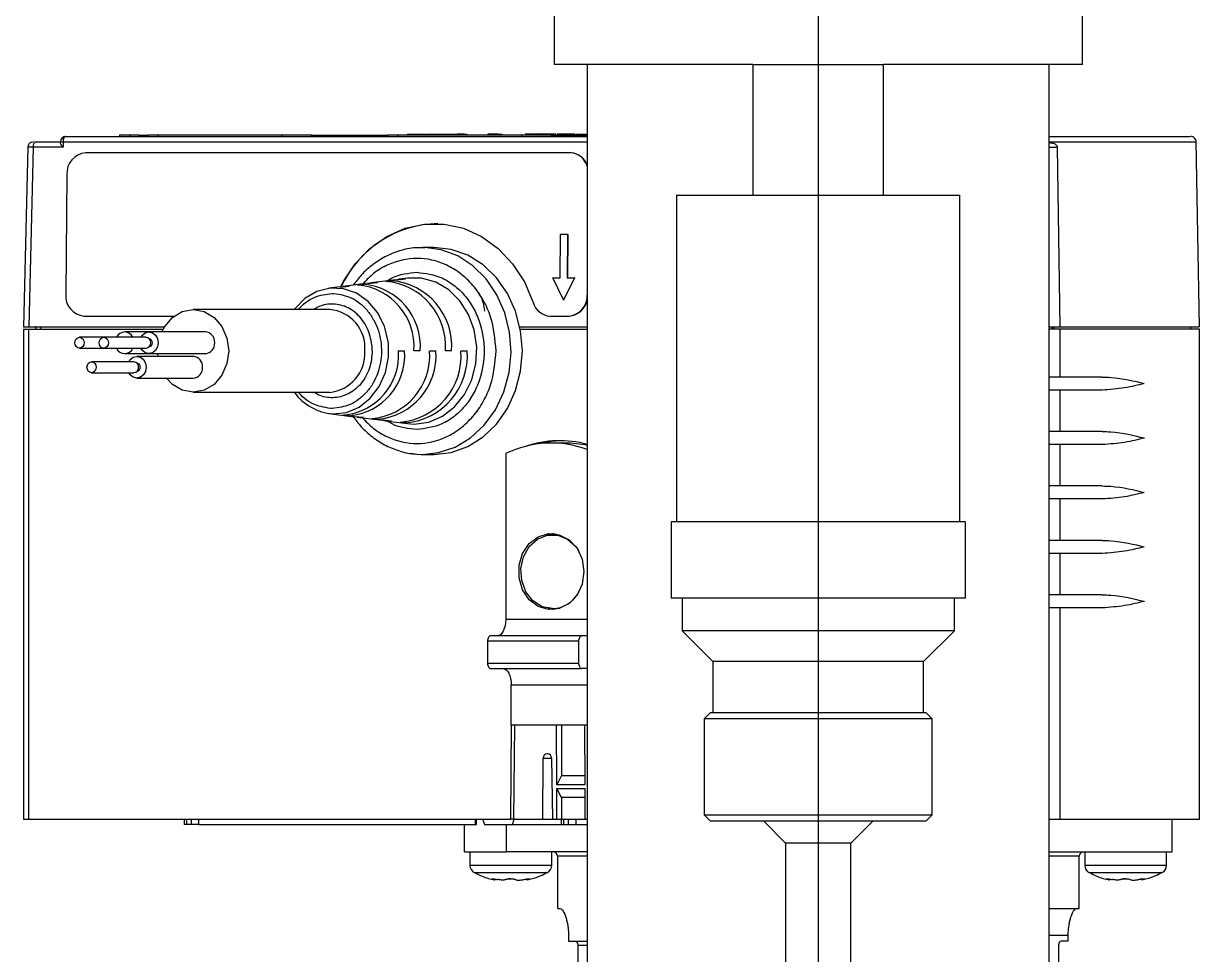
# Model space of a CAD drawing. Header units: millimetres. Extents: x 12318 to 17800, y 6541 to 10165.
# Drawn here: x 13897.79 to 13905.59, y 7317.76 to 7323.94 of the extents above; entities that cross this region are included whole.
import ezdxf

# ---------------------------------------------------------------- set-up
doc = ezdxf.new("R2010")
doc.units = ezdxf.units.MM
doc.layers.add('Equipment', color=123, linetype='Continuous')
doc.layers.add('GCW', color=214, linetype='Continuous')

# ---------------------------------------------------------------- blocks, each defined once
blk = doc.blocks.new('A$Cbe2ee938')
at = {"layer": 'Equipment'}
for p, q in [((6849.75, 721.2), (6849.75, 715.7)), ((6898.25, 715.7), (6898.25, 721.2)), ((6868, 715.7), (6849.75, 715.7)), ((6852.8, 715.7), (6852.8, 606.7)), ((6868, 715.7), (6868, 703.7)), ((6868, 715.7), (6880, 715.7)), ((6880, 703.7), (6880, 715.7)), ((6898.25, 715.7), (6880, 715.7)), ((6895.2, 606.7), (6895.2, 715.7)), ((6836.29, 709.31), (6836.29, 709.2)), ((6836.3, 709.2), (6836.3, 709.3)), ((6836.59, 709.3), (6836.59, 709.2)), ((6837.17, 709.3), (6837.17, 709.2)), ((6837.72, 709.3), (6837.72, 709.2)), ((6837.94, 709.2), (6837.94, 709.31)), ((6838.05, 709.3), (6838.05, 709.2)), ((6838.05, 709.3), (6838.07, 709.3)), ((6838.07, 709.2), (6838.07, 709.3)), ((6838.07, 709.3), (6838.11, 709.3)), ((6838.11, 709.3), (6838.11, 709.2)), ((6838.17, 709.3), (6838.17, 709.2)), ((6838.25, 709.31), (6838.25, 709.3)), ((6838.71, 709.31), (6838.71, 709.2)), ((6838.72, 709.2), (6838.72, 709.3)), ((6838.91, 709.3), (6838.91, 709.2)), ((6838.94, 709.3), (6838.96, 709.3)), ((6839.12, 709.3), (6839.12, 709.31)), ((6839.24, 709.3), (6839.24, 709.2)), ((6839.5, 709.3), (6839.5, 709.2)), ((6839.58, 709.2), (6839.58, 709.31)), ((6839.62, 709.3), (6839.8, 709.3)), ((6839.8, 709.3), (6839.8, 709.2)), ((6839.8, 709.3), (6840.87, 709.3)), ((6841.51, 709.3), (6840.87, 709.3)), ((6840.87, 709.2), (6840.87, 709.3)), ((6841.51, 709.2), (6841.51, 709.3)), ((6841.51, 709.3), (6841.73, 709.3)), ((6841.73, 709.3), (6841.73, 709.2)), ((6843.67, 709.3), (6843.67, 709.2)), ((6844.62, 709.3), (6843.67, 709.3)), ((6844.62, 709.2), (6844.62, 709.3)), ((6844.62, 709.3), (6844.95, 709.3)), ((6844.95, 709.3), (6844.95, 709.2)), ((6847.08, 709.3), (6847.08, 709.2)), ((6847.49, 709.3), (6847.08, 709.3)), ((6847.49, 709.2), (6847.49, 709.3)), ((6847.49, 709.3), (6847.54, 709.3)), ((6847.54, 709.3), (6847.54, 709.2)), ((6847.62, 709.3), (6847.62, 709.2)), ((6847.74, 709.3), (6847.74, 709.2)), ((6848.22, 709.3), (6848.22, 709.2)), ((6848.63, 709.31), (6848.63, 709.2)), ((6848.63, 709.3), (6848.63, 709.2)), ((6848.92, 709.3), (6848.92, 709.2)), ((6849.5, 709.3), (6849.5, 709.2)), ((6850.01, 709.31), (6850.01, 709.2)), ((6850.02, 709.3), (6850.02, 709.2)), ((6850.31, 709.3), (6850.31, 709.2)), ((6850.89, 709.3), (6850.89, 709.2)), ((6851.44, 709.3), (6851.44, 709.2)), ((6851.66, 709.2), (6851.66, 709.31)), ((6851.77, 709.3), (6851.77, 709.2)), ((6851.77, 709.3), (6851.79, 709.3)), ((6851.79, 709.2), (6851.79, 709.3)), ((6851.79, 709.3), (6851.83, 709.3)), ((6851.83, 709.3), (6851.83, 709.2)), ((6851.88, 709.3), (6851.88, 709.2)), ((6851.97, 709.31), (6851.97, 709.3)), ((6852.43, 709.31), (6852.43, 709.2)), ((6852.43, 709.2), (6852.43, 709.3)), ((6852.63, 709.3), (6852.63, 709.2)), ((6852.66, 709.3), (6852.68, 709.3)), ((6801.76, 708.57), (6801.94, 708.6)), ((6801.95, 708.6), (6801.94, 708.6)), ((6802.18, 708.6), (6804.5, 708.6)), ((6804.68, 708.71), (6804.67, 708.61)), ((6804.67, 708.61), (6804.67, 708.11)), ((6804.67, 708.61), (6852.8, 708.61)), ((6804.69, 708.8), (6804.68, 708.71)), ((6804.72, 708.88), (6804.69, 708.8)), ((6804.75, 708.96), (6804.72, 708.88)), ((6804.79, 709.02), (6804.75, 708.96)), ((6804.83, 709.06), (6804.79, 709.02)), ((6804.88, 709.09), (6804.83, 709.06)), ((6804.93, 709.1), (6804.88, 709.09)), ((6804.93, 709.1), (6852.8, 709.1)), ((6809.84, 709.2), (6809.84, 709.1)), ((6810.8, 709.2), (6809.84, 709.2)), ((6810.8, 709.2), (6810.8, 709.1)), ((6811.66, 709.2), (6810.8, 709.2)), ((6811.66, 709.1), (6811.66, 709.2)), ((6811.66, 709.2), (6812.44, 709.2)), ((6812.44, 709.2), (6812.44, 709.1)), ((6813.4, 709.2), (6812.44, 709.2)), ((6813.4, 709.2), (6813.4, 709.1)), ((6824.73, 709.2), (6813.4, 709.2)), ((6824.73, 709.2), (6824.73, 709.1)), ((6827.48, 709.2), (6824.73, 709.2)), ((6827.48, 709.1), (6827.48, 709.2)), ((6827.48, 709.2), (6828.36, 709.2)), ((6828.36, 709.1), (6828.36, 709.2)), ((6828.36, 709.2), (6834.46, 709.2)), ((6834.46, 709.2), (6834.46, 709.1)), ((6835.42, 709.2), (6834.46, 709.2)), ((6835.42, 709.2), (6835.42, 709.1)), ((6846.75, 709.2), (6835.42, 709.2)), ((6846.75, 709.2), (6846.75, 709.1)), ((6849.5, 709.2), (6846.75, 709.2)), ((6849.5, 709.1), (6849.5, 709.2)), ((6849.5, 709.2), (6849.6, 709.2)), ((6849.6, 709.1), (6849.6, 709.2)), ((6849.6, 709.2), (6852.76, 709.2)), ((6909, 691.6), (6908.7, 708.62)), ((6801.44, 708.13), (6801.04, 691.57)), ((6801.92, 708.11), (6801.52, 691.6)), ((6804.67, 708.11), (6801.92, 708.11)), ((6851.21, 707.6), (6806.75, 707.6)), ((6851.31, 707.6), (6851.26, 707.6)), ((6895.2, 708.11), (6895.95, 708.11)), ((6895.95, 708.11), (6896.17, 691.6)), ((6805.02, 705.6), (6804.92, 694.6)), ((6861, 703.7), (6861, 673.7)), ((6861, 703.7), (6887, 703.7)), ((6887, 673.7), (6887, 703.7)), ((6834.39, 699.91), (6836.08, 700.67)), ((6836.08, 700.67), (6837.85, 701.05)), ((6837.85, 701.05), (6839.65, 701.05)), ((6839.65, 701.05), (6841.42, 700.67)), ((6841.42, 700.67), (6843.09, 699.91)), ((6832.85, 698.81), (6834.39, 699.91)), ((6843.09, 699.91), (6844.61, 698.81)), ((6850.3, 696.1), (6850.34, 700.1)), ((6850.98, 700.1), (6850.34, 700.1)), ((6850.98, 700.1), (6850.95, 696.1)), ((6850.98, 700.1), (6851.03, 700.1)), ((6851, 696.1), (6851.03, 700.1)), ((6831.5, 697.41), (6832.85, 698.81)), ((6838.72, 698.9), (6837.68, 698.9)), ((6837.8, 698.9), (6837.68, 698.9)), ((6837.87, 698.9), (6837.8, 698.9)), ((6839.39, 698.69), (6837.87, 698.9)), ((6840.3, 698.72), (6838.72, 698.9)), ((6840.9, 698.12), (6839.39, 698.69)), ((6841.83, 698.18), (6840.3, 698.72)), ((6844.61, 698.81), (6845.94, 697.41)), ((6842.3, 697.22), (6840.9, 698.12)), ((6843.23, 697.3), (6841.83, 698.18)), ((6830.39, 695.74), (6831.5, 697.41)), ((6843.51, 696.01), (6842.3, 697.22)), ((6844.46, 696.12), (6843.23, 697.3)), ((6845.94, 697.41), (6847.02, 695.74)), ((6830.42, 695.28), (6829.87, 695.25)), ((6830.12, 695.27), (6830.94, 695.35)), ((6830.15, 695.27), (6830.39, 695.74)), ((6832.43, 695.58), (6830.38, 695.31)), ((6830.94, 695.35), (6830.42, 695.28)), ((6831.72, 695.45), (6832.24, 695.52)), ((6832.24, 695.52), (6832.24, 695.42)), ((6833.01, 695.62), (6832.43, 695.58)), ((6832.68, 695.6), (6833.53, 695.68)), ((6834.99, 695.91), (6832.94, 695.65)), ((6833.53, 695.68), (6833.01, 695.62)), ((6834.31, 695.78), (6834.83, 695.85)), ((6834.83, 695.85), (6834.83, 695.75)), ((6835.61, 695.95), (6834.99, 695.91)), ((6835.25, 695.94), (6836.12, 696.02)), ((6836.29, 696.08), (6835.5, 695.98)), ((6835.61, 695.95), (6836.12, 696.02)), ((6837.59, 696.07), (6836.29, 696.08)), ((6838.88, 695.71), (6837.59, 696.07)), ((6840.08, 695.01), (6838.88, 695.71)), ((6844.5, 694.56), (6843.51, 696.01)), ((6845.47, 694.68), (6844.46, 696.12)), ((6847.02, 695.74), (6847.82, 693.86)), ((6850.61, 694.1), (6849.64, 696.1)), ((6849.64, 696.1), (6850.3, 696.1)), ((6851.61, 696.1), (6850.61, 694.1)), ((6850.66, 694.1), (6851.66, 696.1)), ((6850.95, 696.1), (6851.61, 696.1)), ((6851.61, 696.1), (6851.66, 696.1)), ((6826.86, 694.2), (6825.93, 693.24)), ((6827.97, 694.85), (6826.86, 694.2)), ((6829.18, 695.16), (6827.97, 694.85)), ((6829.87, 695.25), (6829.08, 695.15)), ((6830.42, 695.11), (6829.18, 695.16)), ((6829.38, 694.68), (6829.54, 694.68)), ((6831.61, 694.7), (6830.42, 695.11)), ((6832.67, 693.95), (6831.61, 694.7)), ((6841.1, 694.01), (6840.08, 695.01)), ((6845.23, 692.9), (6844.5, 694.56)), ((6846.22, 693.04), (6845.47, 694.68)), ((6815.62, 693.01), (6816.63, 693.2)), ((6829.12, 693.2), (6816.63, 693.2)), ((6816.63, 693.2), (6817.63, 693.01)), ((6825.93, 693.24), (6825.9, 693.2)), ((6833.54, 692.92), (6832.67, 693.95)), ((6841.89, 692.76), (6841.1, 694.01)), ((6850.61, 694.1), (6850.66, 694.1)), ((6806.56, 692.6), (6806.61, 692.6)), ((6806.61, 692.6), (6814.88, 692.6)), ((6806.61, 692.6), (6806.66, 692.6)), ((6806.61, 692.6), (6806.66, 692.6)), ((6806.66, 692.6), (6814.87, 692.6)), ((6814, 691.63), (6814.72, 692.47)), ((6814.72, 692.47), (6815.62, 693.01)), ((6817.63, 693.01), (6818.54, 692.47)), ((6818.54, 692.47), (6819.25, 691.63)), ((6834.17, 691.67), (6833.54, 692.92)), ((6842.42, 691.33), (6841.89, 692.76)), ((6845.67, 691.11), (6845.23, 692.9)), ((6846.68, 691.25), (6846.22, 693.04)), ((6849.35, 692.6), (6849.4, 692.6)), ((6849.4, 692.6), (6851.07, 692.6)), ((6849.4, 692.6), (6849.45, 692.6)), ((6849.4, 692.6), (6849.45, 692.6)), ((6849.45, 692.6), (6851.12, 692.6)), ((6851.07, 692.6), (6851.12, 692.6)), ((6801.04, 691.4), (6801.04, 646.4)), ((6801.04, 691.4), (6801.52, 691.4)), ((6801.52, 691.6), (6813.98, 691.6)), ((6801.52, 646.4), (6801.52, 691.4)), ((6801.52, 691.4), (6813.86, 691.4)), ((6802.14, 691.6), (6802.15, 691.4)), ((6802.63, 691.4), (6802.62, 691.6)), ((6812.55, 691.15), (6810.33, 691.15)), ((6811.95, 690.86), (6812.22, 691.07)), ((6812.22, 691.07), (6812.55, 691.15)), ((6817.74, 691.15), (6812.55, 691.15)), ((6812.55, 691.15), (6812.88, 691.07)), ((6812.88, 691.07), (6813.16, 690.86)), ((6813.74, 691.15), (6814, 691.63)), ((6819.25, 691.63), (6819.72, 690.57)), ((6834.51, 690.28), (6834.17, 691.67)), ((6842.65, 689.79), (6842.42, 691.33)), ((6845.8, 689.26), (6845.67, 691.11)), ((6846.62, 691.6), (6852.8, 691.6)), ((6846.66, 691.4), (6852.8, 691.4)), ((6846.84, 689.4), (6846.68, 691.25)), ((6895.2, 691.6), (6896.17, 691.6)), ((6896.17, 691.4), (6895.2, 691.4)), ((6895.51, 691.4), (6895.51, 691.6)), ((6895.62, 691.6), (6895.62, 691.4)), ((6896.17, 691.4), (6896.17, 687)), ((6909, 691.4), (6896.17, 691.4)), ((6908.2, 691.4), (6908.2, 691.6)), ((6909, 646.4), (6909, 691.4)), ((6805.75, 690.15), (6805.79, 690.34)), ((6805.79, 689.96), (6805.75, 690.15)), ((6805.79, 690.34), (6805.88, 690.5)), ((6805.88, 689.8), (6805.79, 689.96)), ((6805.88, 690.5), (6806.02, 690.61)), ((6806.02, 690.61), (6806.18, 690.65)), ((6808.4, 690.65), (6806.18, 690.65)), ((6806.18, 690.65), (6806.34, 690.61)), ((6806.34, 690.61), (6806.48, 690.5)), ((6806.48, 690.5), (6806.58, 690.34)), ((6806.58, 689.96), (6806.48, 689.8)), ((6806.58, 690.34), (6806.61, 690.15)), ((6806.61, 690.15), (6806.58, 689.96)), ((6807.98, 690.15), (6808.01, 690.34)), ((6808.01, 689.96), (6807.98, 690.15)), ((6808.01, 690.34), (6808.1, 690.5)), ((6808.1, 689.8), (6808.01, 689.96)), ((6808.1, 690.5), (6808.24, 690.61)), ((6808.24, 690.61), (6808.4, 690.65)), ((6812.29, 690.65), (6808.4, 690.65)), ((6808.4, 690.65), (6808.57, 690.61)), ((6808.57, 690.61), (6808.71, 690.5)), ((6808.71, 690.5), (6808.8, 690.34)), ((6808.8, 689.96), (6808.71, 689.8)), ((6808.8, 690.34), (6808.83, 690.15)), ((6808.83, 690.15), (6808.8, 689.96)), ((6811.81, 690.65), (6811.95, 690.86)), ((6813.16, 690.86), (6813.34, 690.53)), ((6813.34, 690.53), (6813.41, 690.15)), ((6813.41, 690.15), (6813.34, 689.77)), ((6819.72, 690.57), (6819.88, 689.4)), ((6834.54, 690.04), (6834.51, 690.28)), ((6834.54, 688.83), (6834.54, 690.04)), ((6806.02, 689.69), (6805.88, 689.8)), ((6806.18, 689.65), (6806.02, 689.69)), ((6806.34, 689.69), (6806.18, 689.65)), ((6806.18, 689.65), (6808.4, 689.65)), ((6806.48, 689.8), (6806.34, 689.69)), ((6808.24, 689.69), (6808.1, 689.8)), ((6808.4, 689.65), (6808.24, 689.69)), ((6808.57, 689.69), (6808.4, 689.65)), ((6808.4, 689.65), (6812.29, 689.65)), ((6808.71, 689.8), (6808.57, 689.69)), ((6810.33, 689.15), (6812.55, 689.15)), ((6810.84, 688.61), (6811.11, 688.82)), ((6811.11, 688.82), (6811.44, 688.9)), ((6816.63, 688.9), (6811.44, 688.9)), ((6811.44, 688.9), (6811.77, 688.82)), ((6811.77, 688.82), (6812.05, 688.61)), ((6811.95, 689.44), (6811.81, 689.65)), ((6812.22, 689.23), (6811.95, 689.44)), ((6812.55, 689.15), (6812.22, 689.23)), ((6812.88, 689.23), (6812.55, 689.15)), ((6812.55, 689.15), (6817.74, 689.15)), ((6813.16, 689.44), (6812.88, 689.23)), ((6813.34, 689.77), (6813.16, 689.44)), ((6813.41, 688.9), (6813.38, 689.15)), ((6819.88, 689.4), (6819.72, 688.23)), ((6833.06, 689.4), (6833.06, 689.56)), ((6834.27, 687.42), (6834.54, 688.83)), ((6835.45, 689.4), (6836.03, 689.4)), ((6837.47, 689.4), (6836.89, 689.4)), ((6838.33, 689.4), (6838.9, 689.4)), ((6840.34, 689.4), (6839.77, 689.4)), ((6841.21, 689.4), (6841.78, 689.4)), ((6842.58, 688.23), (6842.65, 689.79)), ((6845.62, 687.41), (6845.8, 689.26)), ((6846.68, 687.55), (6846.84, 689.4)), ((6806.86, 687.9), (6806.9, 688.09)), ((6806.9, 687.71), (6806.86, 687.9)), ((6806.9, 688.09), (6806.99, 688.25)), ((6806.99, 687.55), (6806.9, 687.71)), ((6806.99, 688.25), (6807.13, 688.36)), ((6807.13, 688.36), (6807.29, 688.4)), ((6811.18, 688.4), (6807.29, 688.4)), ((6807.29, 688.4), (6807.46, 688.36)), ((6807.46, 688.36), (6807.59, 688.25)), ((6807.59, 688.25), (6807.69, 688.09)), ((6807.69, 687.71), (6807.59, 687.55)), ((6807.69, 688.09), (6807.72, 687.9)), ((6807.72, 687.9), (6807.69, 687.71)), ((6810.7, 688.4), (6810.84, 688.61)), ((6812.05, 688.61), (6812.23, 688.28)), ((6812.23, 688.28), (6812.3, 687.9)), ((6812.3, 687.9), (6812.23, 687.52)), ((6819.72, 688.23), (6819.25, 687.17)), ((6842.19, 686.74), (6842.58, 688.23)), ((6807.13, 687.44), (6806.99, 687.55)), ((6807.29, 687.4), (6807.13, 687.44)), ((6807.46, 687.44), (6807.29, 687.4)), ((6807.29, 687.4), (6811.18, 687.4)), ((6807.59, 687.55), (6807.46, 687.44)), ((6810.84, 687.19), (6810.7, 687.4)), ((6811.11, 686.98), (6810.84, 687.19)), ((6811.44, 686.9), (6811.11, 686.98)), ((6811.77, 686.98), (6811.44, 686.9)), ((6811.44, 686.9), (6816.63, 686.9)), ((6812.05, 687.19), (6811.77, 686.98)), ((6812.23, 687.52), (6812.05, 687.19)), ((6814.72, 686.33), (6814.18, 686.9)), ((6819.25, 687.17), (6818.54, 686.33)), ((6833.7, 686.13), (6834.27, 687.42)), ((6841.53, 685.39), (6842.19, 686.74)), ((6845.14, 685.63), (6845.62, 687.41)), ((6846.22, 685.76), (6846.68, 687.55)), ((6900.07, 687), (6895.2, 687)), ((6815.62, 685.79), (6814.72, 686.33)), ((6816.63, 685.6), (6815.62, 685.79)), ((6817.63, 685.79), (6816.63, 685.6)), ((6816.63, 685.6), (6829.12, 685.6)), ((6818.54, 686.33), (6817.63, 685.79)), ((6832.88, 685.05), (6833.7, 686.13)), ((6844.36, 684), (6845.14, 685.63)), ((6845.47, 684.12), (6846.22, 685.76)), ((6900.07, 685.8), (6895.2, 685.8)), ((6896.17, 685.8), (6896.17, 682)), ((6831.85, 684.24), (6832.88, 685.05)), ((6840.61, 684.25), (6841.53, 685.39)), ((6829.08, 683.65), (6831.15, 683.39)), ((6829.38, 684.12), (6829.22, 684.12)), ((6829.45, 683.62), (6830.68, 683.75)), ((6830.94, 683.45), (6830.42, 683.52)), ((6830.68, 683.75), (6831.85, 684.24)), ((6830.94, 683.45), (6830.94, 683.55)), ((6831.15, 683.39), (6831.72, 683.35)), ((6838.24, 682.86), (6839.5, 683.4)), ((6839.5, 683.4), (6840.61, 684.25)), ((6843.34, 682.58), (6844.36, 684)), ((6844.46, 682.68), (6845.47, 684.12)), ((6832.24, 683.28), (6831.41, 683.36)), ((6831.66, 683.32), (6833.71, 683.06)), ((6831.72, 683.35), (6832.24, 683.28)), ((6833.53, 683.12), (6833.01, 683.18)), ((6833.53, 683.12), (6833.53, 683.21)), ((6833.71, 683.06), (6834.31, 683.02)), ((6834.83, 682.95), (6833.93, 683.04)), ((6834.22, 682.99), (6836.29, 682.72)), ((6834.31, 683.02), (6834.83, 682.95)), ((6835.61, 682.85), (6836.12, 682.78)), ((6836.12, 682.78), (6836.12, 682.88)), ((6836.29, 682.72), (6836.92, 682.68)), ((6836.92, 682.68), (6838.24, 682.86)), ((6842.09, 681.42), (6843.34, 682.58)), ((6843.23, 681.5), (6844.46, 682.68)), ((6840.67, 680.57), (6842.09, 681.42)), ((6841.83, 680.62), (6843.23, 681.5)), ((6900.07, 682), (6895.2, 682)), ((6839.14, 680.06), (6840.67, 680.57)), ((6840.3, 680.08), (6841.83, 680.62)), ((6850.75, 680.93), (6849.5, 680.93)), ((6900.07, 680.8), (6895.2, 680.8)), ((6896.17, 680.8), (6896.17, 677)), ((6836.74, 679.96), (6837.56, 679.9)), ((6837.56, 679.9), (6837.68, 679.9)), ((6837.68, 679.9), (6839.14, 680.06)), ((6837.68, 679.9), (6838.72, 679.9)), ((6838.72, 679.9), (6840.3, 680.08)), ((6845.31, 679.97), (6845.31, 664.73)), ((6900.07, 677), (6895.2, 677)), ((6900.07, 675.8), (6895.2, 675.8)), ((6896.17, 675.8), (6896.17, 672)), ((6860.5, 673.7), (6860.5, 666.7)), ((6874, 673.7), (6860.5, 673.7)), ((6874, 673.7), (6874, 666.7)), ((6887.5, 673.7), (6874, 673.7)), ((6887.5, 673.7), (6887.5, 666.7)), ((6848.29, 672.34), (6849.25, 672.62)), ((6849.75, 672.62), (6849.2, 672.5)), ((6849.25, 672.62), (6850.23, 672.52)), ((6846.86, 670.8), (6847.47, 671.71)), ((6847.46, 671.43), (6848.22, 672.12)), ((6847.47, 671.71), (6848.29, 672.34)), ((6848.22, 672.12), (6849.12, 672.48)), ((6849.12, 672.48), (6850.08, 672.48)), ((6850.01, 672.53), (6849.6, 672.53)), ((6850.01, 672.53), (6850.24, 672.52)), ((6850.08, 672.48), (6850.98, 672.12)), ((6850.23, 672.52), (6851.13, 672.06)), ((6850.98, 672.12), (6851.74, 671.43)), ((6851.13, 672.06), (6851.86, 671.28)), ((6900.07, 672), (6895.2, 672)), ((6846.54, 669.71), (6846.86, 670.8)), ((6846.7, 669.41), (6846.94, 670.5)), ((6846.94, 670.5), (6847.46, 671.43)), ((6851.74, 671.43), (6851.98, 671.08)), ((6851.86, 671.28), (6852.33, 670.27)), ((6900.07, 670.8), (6895.2, 670.8)), ((6896.17, 670.8), (6896.17, 667)), ((6846.54, 668.55), (6846.54, 669.71)), ((6846.78, 668.3), (6846.7, 669.41)), ((6852.33, 670.27), (6852.49, 669.13)), ((6846.86, 667.46), (6846.54, 668.55)), ((6847.17, 667.27), (6846.78, 668.3)), ((6852.49, 669.13), (6852.33, 667.99)), ((6847.47, 666.55), (6846.86, 667.46)), ((6847.81, 666.45), (6847.17, 667.27)), ((6852.33, 667.99), (6851.86, 666.98)), ((6848.29, 665.92), (6847.47, 666.55)), ((6848.66, 665.91), (6847.81, 666.45)), ((6851.13, 666.2), (6850.23, 665.74)), ((6851.86, 666.98), (6851.13, 666.2)), ((6874, 666.7), (6860.5, 666.7)), ((6861.5, 666.7), (6861.5, 663.7)), ((6887.5, 666.7), (6874, 666.7)), ((6886.5, 663.7), (6886.5, 666.7)), ((6900.07, 667), (6895.2, 667)), ((6849.25, 665.64), (6848.29, 665.92)), ((6849.6, 665.73), (6848.66, 665.91)), ((6849.2, 665.76), (6849.75, 665.64)), ((6850.23, 665.74), (6849.25, 665.64)), ((6849.6, 665.73), (6850.01, 665.73)), ((6850.24, 665.74), (6850.01, 665.73)), ((6900.07, 665.8), (6895.2, 665.8)), ((6896.17, 665.8), (6896.17, 646.4)), ((6845.25, 664.16), (6845.17, 663.9)), ((6845.29, 664.44), (6845.25, 664.16)), ((6845.31, 664.73), (6845.29, 664.44)), ((6852.8, 664.73), (6845.31, 664.73)), ((6843.67, 662.92), (6843.65, 662.83)), ((6843.69, 663.01), (6843.67, 662.92)), ((6843.72, 663.08), (6843.69, 663.01)), ((6843.76, 663.15), (6843.72, 663.08)), ((6843.81, 663.19), (6843.76, 663.15)), ((6843.85, 663.22), (6843.81, 663.19)), ((6843.91, 663.23), (6843.85, 663.22)), ((6852.28, 663.23), (6843.91, 663.23)), ((6844.68, 663.26), (6844.53, 663.23)), ((6844.83, 663.34), (6844.68, 663.26)), ((6844.96, 663.48), (6844.83, 663.34)), ((6845.08, 663.67), (6844.96, 663.48)), ((6845.17, 663.9), (6845.08, 663.67)), ((6852.03, 662.83), (6852.05, 662.92)), ((6852.05, 662.92), (6852.07, 663.01)), ((6852.07, 663.01), (6852.1, 663.08)), ((6852.1, 663.08), (6852.14, 663.15)), ((6852.14, 663.15), (6852.19, 663.19)), ((6852.19, 663.19), (6852.23, 663.22)), ((6852.23, 663.22), (6852.28, 663.23)), ((6852.8, 663.23), (6852.28, 663.23)), ((6861.5, 663.7), (6864.32, 660.88)), ((6886.5, 663.7), (6861.5, 663.7)), ((6883.67, 660.88), (6886.5, 663.7)), ((6843.65, 662.83), (6843.65, 662.73)), ((6852.03, 662.73), (6843.65, 662.73)), ((6843.65, 662.73), (6843.65, 660.73)), ((6852.03, 662.73), (6852.03, 662.83)), ((6852.03, 660.73), (6852.03, 662.73)), ((6843.65, 660.73), (6852.03, 660.73)), ((6843.65, 660.73), (6843.65, 660.63)), ((6852.03, 660.63), (6852.03, 660.73)), ((6864.32, 660.88), (6864.32, 656.2)), ((6883.67, 660.88), (6864.32, 660.88)), ((6883.67, 656.2), (6883.67, 660.88)), ((6843.65, 660.63), (6843.67, 660.54)), ((6843.67, 660.54), (6843.69, 660.45)), ((6843.69, 660.45), (6843.72, 660.38)), ((6843.72, 660.38), (6843.76, 660.31)), ((6843.76, 660.31), (6843.81, 660.27)), ((6843.81, 660.27), (6843.85, 660.24)), ((6843.85, 660.24), (6843.91, 660.23)), ((6843.91, 660.23), (6852.28, 660.23)), ((6845.05, 660.23), (6845.2, 660.2)), ((6845.2, 660.2), (6845.34, 660.12)), ((6845.34, 660.12), (6845.48, 659.98)), ((6845.48, 659.98), (6845.6, 659.79)), ((6845.6, 659.79), (6845.69, 659.56)), ((6852.05, 660.54), (6852.03, 660.63)), ((6852.07, 660.45), (6852.05, 660.54)), ((6852.1, 660.38), (6852.07, 660.45)), ((6852.14, 660.31), (6852.1, 660.38)), ((6852.19, 660.27), (6852.14, 660.31)), ((6852.23, 660.24), (6852.19, 660.27)), ((6852.28, 660.23), (6852.23, 660.24)), ((6852.8, 660.23), (6852.28, 660.23)), ((6845.69, 659.56), (6845.76, 659.3)), ((6845.76, 659.3), (6845.81, 659.02)), ((6845.81, 659.02), (6845.82, 658.73)), ((6845.82, 655.03), (6845.82, 658.73)), ((6845.82, 658.73), (6852.8, 658.73)), ((6864.12, 656.2), (6863.52, 655.6)), ((6863.52, 655.6), (6863.52, 646.8)), ((6884.47, 655.6), (6863.52, 655.6)), ((6864.12, 656.2), (6883.87, 656.2)), ((6884.47, 655.6), (6883.87, 656.2)), ((6884.47, 646.8), (6884.47, 655.6)), ((6845.77, 646.4), (6845.84, 655.03)), ((6852.8, 655.03), (6845.82, 655.03)), ((6846.13, 655.03), (6846.03, 646.4)), ((6850, 649.56), (6849.98, 655.03)), ((6850.43, 655.03), (6850.43, 650.4)), ((6852.54, 655.03), (6852.57, 649.56)), ((6849.18, 652.4), (6849.09, 652.4)), ((6848.73, 646.4), (6848.75, 652)), ((6848.75, 652), (6849.52, 652)), ((6849.52, 652), (6849.59, 646.4)), ((6850.43, 650.4), (6850, 649.56)), ((6850.43, 650.4), (6852.56, 650.4)), ((6852.57, 649.56), (6850, 649.56)), ((6850, 649.22), (6852.57, 649.22)), ((6850.01, 646.4), (6850, 649.22)), ((6850.43, 648.4), (6850, 649.22)), ((6852.57, 649.22), (6852.58, 646.4)), ((6852.57, 648.4), (6850.43, 648.4)), ((6850.43, 648.4), (6850.43, 646.4)), ((6863.52, 646.8), (6864.12, 646.2)), ((6863.52, 646.8), (6884.47, 646.8)), ((6883.87, 646.2), (6884.47, 646.8)), ((6801.04, 646.4), (6801.52, 646.4)), ((6801.52, 646.4), (6845.77, 646.4)), ((6815.78, 646.4), (6815.78, 645.9)), ((6816.02, 645.9), (6815.78, 645.9)), ((6816.02, 645.9), (6816.02, 646.4)), ((6816.45, 645.9), (6816.02, 645.9)), ((6816.45, 645.9), (6816.45, 646.4)), ((6817.14, 645.9), (6816.45, 645.9)), ((6817.14, 645.9), (6817.14, 646.4)), ((6817.14, 645.9), (6842.55, 645.9)), ((6841.5, 645.9), (6841.5, 643.4)), ((6842.55, 645.9), (6842.55, 646.4)), ((6842.55, 645.9), (6842.62, 645.9)), ((6842.62, 645.9), (6842.62, 646.4)), ((6843.17, 646.4), (6843.36, 645.9)), ((6843.36, 645.9), (6845.92, 645.9)), ((6845.37, 643.4), (6845.37, 645.9)), ((6846.03, 646.4), (6845.77, 646.4)), ((6845.92, 645.9), (6846.1, 646.4)), ((6845.92, 645.9), (6850.41, 645.9)), ((6846.03, 646.4), (6848.73, 646.4)), ((6848.73, 646.4), (6849.59, 646.4)), ((6849.59, 646.4), (6850.01, 646.4)), ((6850.01, 646.4), (6850.43, 646.4)), ((6850.41, 646.4), (6850.41, 645.9)), ((6850.41, 645.9), (6850.65, 645.9)), ((6850.43, 646.4), (6852.58, 646.4)), ((6850.65, 645.9), (6850.65, 646.4)), ((6850.65, 645.9), (6851.08, 645.9)), ((6851.08, 645.9), (6851.08, 646.4)), ((6851.08, 645.9), (6851.77, 645.9)), ((6851.77, 645.9), (6851.77, 646.4)), ((6851.77, 645.9), (6852.8, 645.9)), ((6852.58, 646.4), (6852.8, 646.4)), ((6883.87, 646.2), (6864.12, 646.2)), ((6869, 646.2), (6871, 644.2)), ((6877, 644.2), (6879, 646.2)), ((6895.2, 646.4), (6896.17, 646.4)), ((6896.17, 646.4), (6909, 646.4)), ((6906.5, 643.4), (6906.5, 646.4)), ((6871, 644.2), (6871, 616.7)), ((6877, 644.2), (6871, 644.2)), ((6877, 616.7), (6877, 644.2)), ((6842.03, 643.4), (6842.03, 642.16)), ((6852.8, 643.4), (6845.37, 643.4)), ((6849.53, 642.16), (6849.53, 643.4)), ((6850.05, 643), (6850.05, 638.2)), ((6852.8, 643), (6850.05, 643)), ((6897.95, 643), (6895.2, 643)), ((6897.95, 638.2), (6897.95, 643)), ((6898.47, 643.4), (6898.47, 642.16)), ((6905.97, 642.16), (6905.97, 643.4)), ((6842.03, 642.16), (6849.53, 642.16)), ((6842.42, 641.5), (6849.14, 641.5)), ((6898.47, 642.16), (6905.97, 642.16)), ((6898.86, 641.5), (6905.58, 641.5)), ((6844.13, 640.92), (6844.13, 640.85)), ((6844.3, 640.8), (6844.3, 640.9)), ((6845.35, 640.85), (6845.35, 640.88)), ((6847.26, 640.91), (6847.26, 640.8)), ((6847.42, 640.85), (6847.42, 640.92)), ((6900.57, 640.92), (6900.57, 640.85)), ((6900.74, 640.8), (6900.74, 640.9)), ((6901.78, 640.85), (6901.78, 640.88)), ((6903.7, 640.91), (6903.7, 640.8)), ((6903.85, 640.85), (6903.85, 640.92)), ((6850.1, 638.2), (6850.29, 638.2)), ((6851.08, 635.7), (6851.08, 635.2)), ((6851.93, 634.8), (6851.93, 627.9)), ((6852.8, 634.8), (6851.93, 634.8)), ((6896.92, 635.7), (6895.2, 635.7)), ((6896.07, 634.8), (6896.07, 627.9)), ((6896.92, 635.2), (6896.36, 635.2)), ((6896.92, 635.7), (6896.92, 635.2))]:
    blk.add_line(p, q, dxfattribs=at)
for centre, radius, start, end in [((6804.93, 708.6), 0.5, 90, 179.3476), ((6908.2, 708.6), 0.5, 359.9914, 90), ((6806.91, 705.71), 1.89, 94.8582, 183.4735), ((6851.13, 705.88), 1.73, 14.0371, 87.2795), ((6851.18, 705.89), 1.71, 18.7892, 85.6801), ((6839.24, 691.16), 9.93, 90.8792, 155.5311), ((6831.24, 689.81), 5.66, 355.8815, 85.1817), ((6831.75, 689.81), 5.73, 355.8815, 85.1817), ((6833.81, 689.83), 5.98, 355.8815, 85.1817), ((6834.32, 689.83), 6.04, 355.8815, 85.1817), ((6806.76, 694.45), 1.85, 175.2397, 265.2304), ((6850.91, 694.48), 1.89, 274.8044, 2.342), ((6828.85, 689.67), 3.54, 355.5514, 85.5118), ((6849.48, 694.32), 1.72, 195.4338, 267.3611), ((6850.99, 694.43), 1.84, 274.1999, 350.5108), ((6810.33, 690.33), 0.808, 23.6688, 156.3312), ((6817.66, 690.22), 0.936, 355.8815, 85.1817), ((6812.25, 690.18), 0.468, 355.8815, 85.1817), ((6812.25, 690.12), 0.468, 274.8183, 4.1185), ((6812.52, 690.17), 0.355, 356.1387, 80.6109), ((6812.52, 690.13), 0.355, 279.3891, 3.8613), ((6817.66, 690.08), 0.936, 274.8183, 4.1185), ((6810.33, 689.97), 0.808, 203.6688, 336.3312), ((6816.55, 687.97), 0.936, 355.8815, 85.1817), ((6828.8, 689.16), 3.58, 275.1445, 3.7922), ((6829.96, 689), 5.51, 274.8183, 4.1185), ((6830.47, 689), 5.57, 274.8183, 4.1185), ((6832.52, 688.98), 5.82, 274.8183, 4.1185), ((6833.04, 688.98), 5.88, 274.8183, 4.1185), ((6835.09, 688.96), 6.13, 274.8183, 4.1185), ((6835.6, 688.96), 6.19, 274.8183, 4.1185), ((6811.14, 687.93), 0.468, 355.8815, 85.1817), ((6811.14, 687.87), 0.468, 274.8183, 4.1185), ((6811.41, 687.92), 0.355, 356.1386, 80.6115), ((6811.41, 687.88), 0.355, 279.3885, 3.8614), ((6816.55, 687.83), 0.936, 274.8183, 4.1185), ((6829.77, 688.38), 4.76, 215.6318, 266.1195), ((6849.49, 671.3), 9.63, 69.9078, 115.7601), ((6850.26, 671.42), 9.73, 74.8631, 108.7069), ((6849.52, 668.55), 2.82, 271.677, 330.9426), ((6849.65, 643), 0.4, 0, 90), ((6898.35, 643), 0.4, 90, 180), ((6842.78, 642.16), 0.75, 180, 241.1886), ((6848.78, 642.16), 0.75, 298.8114, 0), ((6899.22, 642.16), 0.75, 180, 241.1886), ((6905.22, 642.16), 0.75, 298.8114, 0)]:
    blk.add_arc(centre, radius, start, end, dxfattribs=at)
for centre, major_axis, start_param, end_param in [((6850.62, 667.95), (0.22, 13.2), 0.032838, 0.225793), ((6850.69, 667.93), (0.22, 13), 6.112296, 6.297569), ((6849.09, 652), (-0.007, 0.4), 6.268801, 7.830871), ((6849.18, 652), (-0.007, 0.4), 4.706732, 6.268801)]:
    blk.add_ellipse(centre, major_axis=major_axis, ratio=0.85497, start_param=start_param, end_param=end_param, dxfattribs=at)
for points, knots in [([(6836.3, 709.3), (6836.31, 709.3), (6836.34, 709.3), (6836.45, 709.3), (6836.55, 709.3), (6836.59, 709.3)], [0, 0, 0, 0, 0.366886, 0.73603, 1, 1, 1, 1]), ([(6836.59, 709.3), (6836.66, 709.3), (6836.78, 709.3), (6836.99, 709.3), (6837.11, 709.3), (6837.17, 709.3)], [0, 0, 0, 0, 0.3854567, 0.7057652, 1, 1, 1, 1]), ([(6837.17, 709.3), (6837.24, 709.3), (6837.39, 709.3), (6837.57, 709.3), (6837.67, 709.3), (6837.72, 709.3)], [0, 0, 0, 0, 0.324673, 0.61293, 1, 1, 1, 1]), ([(6837.72, 709.3), (6837.76, 709.3), (6837.84, 709.3), (6837.92, 709.3), (6837.93, 709.3), (6837.93, 709.3)], [0, 0, 0, 0, 0.348228, 0.665083, 1, 1, 1, 1]), ([(6838.11, 709.3), (6838.12, 709.3), (6838.13, 709.3), (6838.15, 709.3), (6838.16, 709.3), (6838.17, 709.3)], [0, 0, 0, 0, 0.323069, 0.661145, 1, 1, 1, 1]), ([(6838.17, 709.3), (6838.22, 709.3), (6838.37, 709.3), (6838.54, 709.3), (6838.66, 709.3), (6838.67, 709.3)], [0, 0, 0, 0, 0.308713, 0.936655, 1, 1, 1, 1]), ([(6838.72, 709.3), (6838.72, 709.3), (6838.74, 709.3), (6838.81, 709.3), (6838.88, 709.3), (6838.91, 709.3)], [0, 0, 0, 0, 0.280279, 0.654379, 1, 1, 1, 1]), ([(6838.91, 709.3), (6838.96, 709.3), (6839.03, 709.3), (6839.15, 709.3), (6839.22, 709.3), (6839.24, 709.3)], [0, 0, 0, 0, 0.41762, 0.740169, 1, 1, 1, 1]), ([(6839.24, 709.3), (6839.27, 709.3), (6839.35, 709.3), (6839.44, 709.3), (6839.49, 709.3), (6839.5, 709.3)], [0, 0, 0, 0, 0.270716, 0.759075, 1, 1, 1, 1]), ([(6839.5, 709.3), (6839.52, 709.3), (6839.56, 709.3), (6839.59, 709.3), (6839.58, 709.3), (6839.58, 709.3)], [0, 0, 0, 0, 0.363905, 0.960991, 1, 1, 1, 1]), ([(6847.62, 709.3), (6847.61, 709.3), (6847.6, 709.3), (6847.57, 709.3), (6847.55, 709.3), (6847.54, 709.3)], [0, 0, 0, 0, 0.28635, 0.572683, 1, 1, 1, 1]), ([(6847.74, 709.3), (6847.72, 709.3), (6847.7, 709.3), (6847.66, 709.3), (6847.63, 709.3), (6847.62, 709.3)], [0, 0, 0, 0, 0.341557, 0.67063, 1, 1, 1, 1]), ([(6848.22, 709.3), (6848.18, 709.3), (6848.09, 709.3), (6847.93, 709.3), (6847.81, 709.3), (6847.74, 709.3)], [0, 0, 0, 0, 0.2587202, 0.5174413, 1, 1, 1, 1]), ([(6848.58, 709.3), (6848.58, 709.3), (6848.51, 709.3), (6848.39, 709.3), (6848.28, 709.3), (6848.22, 709.3)], [0, 0, 0, 0, 0.058857, 0.529401, 1, 1, 1, 1]), ([(6848.92, 709.3), (6848.88, 709.3), (6848.79, 709.3), (6848.69, 709.3), (6848.64, 709.3), (6848.63, 709.3), (6848.63, 709.3)], [0, 0, 0, 0, 0.243795, 0.582097, 0.916878, 1, 1, 1, 1]), ([(6849.5, 709.3), (6849.43, 709.3), (6849.3, 709.3), (6849.1, 709.3), (6848.98, 709.3), (6848.92, 709.3)], [0, 0, 0, 0, 0.335974, 0.673214, 1, 1, 1, 1]), ([(6849.92, 709.3), (6849.92, 709.3), (6849.87, 709.3), (6849.74, 709.3), (6849.58, 709.3), (6849.5, 709.3)], [0, 0, 0, 0, 0.043584, 0.509024, 1, 1, 1, 1]), ([(6850.31, 709.3), (6850.27, 709.3), (6850.18, 709.3), (6850.07, 709.3), (6850.03, 709.3), (6850.02, 709.3), (6850.02, 709.3)], [0, 0, 0, 0, 0.243796, 0.582099, 0.916881, 1, 1, 1, 1]), ([(6850.89, 709.3), (6850.82, 709.3), (6850.69, 709.3), (6850.48, 709.3), (6850.36, 709.3), (6850.31, 709.3)], [0, 0, 0, 0, 0.335973, 0.673212, 1, 1, 1, 1]), ([(6851.44, 709.3), (6851.39, 709.3), (6851.3, 709.3), (6851.12, 709.3), (6850.97, 709.3), (6850.89, 709.3)], [0, 0, 0, 0, 0.320394, 0.651124, 1, 1, 1, 1]), ([(6851.65, 709.3), (6851.65, 709.3), (6851.65, 709.3), (6851.58, 709.3), (6851.49, 709.3), (6851.44, 709.3)], [0, 0, 0, 0, 0.2487633, 0.5441488, 1, 1, 1, 1]), ([(6851.83, 709.3), (6851.84, 709.3), (6851.85, 709.3), (6851.87, 709.3), (6851.88, 709.3), (6851.88, 709.3)], [0, 0, 0, 0, 0.323069, 0.661145, 1, 1, 1, 1]), ([(6851.88, 709.3), (6851.94, 709.3), (6852.09, 709.3), (6852.26, 709.3), (6852.38, 709.3), (6852.39, 709.3)], [0, 0, 0, 0, 0.308713, 0.936656, 1, 1, 1, 1]), ([(6852.43, 709.3), (6852.44, 709.3), (6852.46, 709.3), (6852.53, 709.3), (6852.6, 709.3), (6852.63, 709.3)], [0, 0, 0, 0, 0.28028, 0.654378, 1, 1, 1, 1]), ([(6852.63, 709.3), (6852.67, 709.3), (6852.73, 709.3), (6852.79, 709.3), (6852.8, 709.3)], [0, 0, 0, 0, 0.802797, 1, 1, 1, 1]), ([(6801.76, 708.57), (6801.71, 708.54), (6801.62, 708.5), (6801.52, 708.38), (6801.45, 708.25), (6801.44, 708.15), (6801.44, 708.11)], [0, 0, 0, 0, 0.255308, 0.514522, 0.765987, 1, 1, 1, 1]), ([(6804.67, 708.11), (6804.61, 708.18), (6804.51, 708.3), (6804.44, 708.44), (6804.43, 708.52), (6804.43, 708.57), (6804.45, 708.6), (6804.48, 708.6), (6804.5, 708.6)], [0, 0, 0, 0, 0.299269, 0.563103, 0.683777, 0.790706, 0.897061, 1, 1, 1, 1]), ([(6804.5, 708.6), (6804.47, 708.6), (6804.43, 708.6), (6804.44, 708.6), (6804.44, 708.6)], [0, 0, 0, 0, 0.729153, 1, 1, 1, 1]), ([(6804.44, 708.6), (6804.44, 708.6), (6804.44, 708.61), (6804.52, 708.61), (6804.62, 708.61), (6804.67, 708.61)], [0, 0, 0, 0, 0.239123, 0.619561, 1, 1, 1, 1]), ([(6895.2, 709.1), (6895.71, 709.1), (6897.59, 709.1), (6900.35, 709.1), (6903.36, 709.1), (6905.69, 709.1), (6907.27, 709.1), (6908.11, 709.1), (6908.13, 709.1), (6908.13, 709.1)], [0, 0, 0, 0, 0.061991, 0.227285, 0.394449, 0.561612, 0.726907, 0.888587, 1, 1, 1, 1]), ([(6895.2, 708.6), (6896.25, 708.6), (6898.45, 708.6), (6901.3, 708.6), (6903.79, 708.61), (6905.76, 708.61), (6907.23, 708.61), (6908.19, 708.61), (6908.67, 708.61), (6908.66, 708.61), (6908.65, 708.61)], [0, 0, 0, 0, 0.128395, 0.268609, 0.405935, 0.540373, 0.671924, 0.800585, 0.926359, 1, 1, 1, 1]), ([(6895.2, 708.53), (6895.36, 708.51), (6895.6, 708.49), (6895.84, 708.34), (6895.92, 708.22), (6895.94, 708.16), (6895.95, 708.12), (6895.95, 708.11)], [0, 0, 0, 0, 0.536472, 0.816646, 0.914951, 0.958128, 1, 1, 1, 1]), ([(6801.92, 708.11), (6801.82, 708.11), (6801.61, 708.11), (6801.45, 708.11), (6801.45, 708.11), (6801.46, 708.11)], [0, 0, 0, 0, 0.382796, 0.765589, 1, 1, 1, 1]), ([(6837.88, 698.86), (6837.67, 698.87), (6836.94, 698.92), (6835.75, 698.68), (6834.36, 698.16), (6833.12, 697.37), (6832.08, 696.47), (6831.55, 695.75), (6831.32, 695.44)], [0, 0, 0, 0, 0.085467, 0.289565, 0.479302, 0.668412, 0.85601, 1, 1, 1, 1]), ([(6844.43, 689.4), (6844.33, 690.47), (6844.18, 692.11), (6843.28, 694.09), (6842.34, 695.45), (6841.17, 696.56), (6839.48, 697.58), (6837.16, 698.11), (6834.85, 697.57), (6833.23, 696.63), (6832.56, 695.94), (6832.26, 695.64)], [0, 0, 0, 0, 0.162578, 0.250097, 0.339473, 0.428849, 0.516368, 0.678947, 0.841525, 0.929044, 1, 1, 1, 1]), ([(6834.34, 695.78), (6834.52, 695.9), (6835.38, 696.45), (6836.38, 696.55), (6837.16, 696.62)], [0, 0, 0, 0, 0.211652, 1, 1, 1, 1]), ([(6837.16, 696.62), (6837.94, 696.52), (6839.13, 696.37), (6840.57, 695.47), (6841.56, 694.54), (6842.36, 693.39), (6843.1, 691.7), (6843.48, 689.4), (6843.1, 687.1), (6842.36, 685.41), (6841.56, 684.26), (6840.57, 683.33), (6839.13, 682.43), (6837.94, 682.28), (6837.16, 682.18)], [0, 0, 0, 0, 0.1197284, 0.1841803, 0.25, 0.3158197, 0.3802716, 0.5, 0.6197284, 0.6841803, 0.75, 0.8158197, 0.8802716, 1, 1, 1, 1]), ([(6826.25, 693.2), (6826.47, 693.42), (6826.92, 693.88), (6827.96, 694.5), (6828.82, 694.61), (6829.38, 694.68)], [0, 0, 0, 0, 0.253664, 0.514548, 1, 1, 1, 1]), ([(6829.54, 694.68), (6830.1, 694.59), (6830.96, 694.44), (6831.99, 693.76), (6832.68, 693.06), (6833.24, 692.21), (6833.76, 690.98), (6834.01, 689.3), (6833.71, 687.64), (6833.16, 686.43), (6832.57, 685.6), (6831.85, 684.94), (6830.81, 684.29), (6829.95, 684.19), (6829.38, 684.12)], [0, 0, 0, 0, 0.119851, 0.184259, 0.25, 0.315741, 0.380149, 0.5, 0.619851, 0.684259, 0.75, 0.815741, 0.880149, 1, 1, 1, 1]), ([(6842.44, 695.21), (6842.77, 694.76), (6843.24, 694.13), (6843.33, 693.31), (6843.36, 693.06)], [0, 0, 0, 0, 0.699779, 1, 1, 1, 1]), ([(6833.06, 689.56), (6832.99, 690.09), (6832.89, 690.91), (6832.41, 691.88), (6831.93, 692.54), (6831.34, 693.08), (6830.48, 693.57), (6829.32, 693.79), (6828.28, 693.58), (6827.79, 693.26), (6827.7, 693.2)], [0, 0, 0, 0, 0.185025, 0.284454, 0.385939, 0.487424, 0.586853, 0.771878, 0.956903, 1, 1, 1, 1]), ([(6801.06, 691.6), (6801.06, 691.6), (6801.05, 691.6), (6801.21, 691.6), (6801.42, 691.6), (6801.52, 691.6)], [0, 0, 0, 0, 0.234403, 0.617189, 1, 1, 1, 1]), ([(6802.16, 691.6), (6802.15, 691.6), (6802.14, 691.6), (6802.22, 691.6), (6802.29, 691.6)], [0, 0, 0, 0, 0.279356, 1, 1, 1, 1]), ([(6896.17, 691.6), (6897.22, 691.6), (6899.31, 691.6), (6902.01, 691.6), (6904.33, 691.6), (6906.21, 691.6), (6907.64, 691.6), (6908.57, 691.6), (6909.01, 691.6), (6908.95, 691.6), (6908.94, 691.6)], [0, 0, 0, 0, 0.134942, 0.269885, 0.404827, 0.539769, 0.674712, 0.809654, 0.944597, 1, 1, 1, 1]), ([(6833.06, 689.4), (6833.01, 688.86), (6832.94, 688.04), (6832.49, 687.05), (6832.03, 686.37), (6831.45, 685.81), (6830.61, 685.28), (6829.46, 685.01), (6828.37, 685.19), (6827.83, 685.52), (6827.7, 685.6)], [0, 0, 0, 0, 0.181695, 0.279334, 0.378992, 0.478651, 0.57629, 0.757985, 0.93968, 1, 1, 1, 1]), ([(6832.12, 683.3), (6832.46, 682.94), (6833.17, 682.21), (6834.85, 681.22), (6837.16, 680.69), (6839.48, 681.22), (6841.17, 682.24), (6842.34, 683.35), (6843.28, 684.71), (6844.18, 686.69), (6844.33, 688.33), (6844.43, 689.4)], [0, 0, 0, 0, 0.081093, 0.167657, 0.328462, 0.489266, 0.57583, 0.664231, 0.752632, 0.839196, 1, 1, 1, 1]), ([(6900.07, 687), (6900.33, 686.99), (6901.75, 686.95), (6903.01, 686.63), (6903.92, 686.4), (6903.93, 686.4)], [0, 0, 0, 0, 0.1842742, 0.9942575, 1, 1, 1, 1]), ([(6829.22, 684.12), (6828.66, 684.22), (6827.81, 684.36), (6826.84, 684.99), (6826.44, 685.41), (6826.27, 685.6)], [0, 0, 0, 0, 0.511247, 0.785993, 1, 1, 1, 1]), ([(6903.93, 686.4), (6903.92, 686.4), (6903.91, 686.4), (6903.35, 686.26), (6902.17, 685.95), (6900.77, 685.85), (6900.07, 685.8)], [0, 0, 0, 0, 0.00574, 0.005767, 0.500227, 1, 1, 1, 1]), ([(6831.18, 683.53), (6831.43, 683.2), (6831.94, 682.5), (6832.9, 681.6), (6834.03, 680.82), (6835.29, 680.27), (6836.31, 679.97), (6836.89, 679.96), (6837, 679.96)], [0, 0, 0, 0, 0.168546, 0.354823, 0.547049, 0.745363, 0.950589, 1, 1, 1, 1]), ([(6837.16, 682.18), (6836.37, 682.25), (6835.42, 682.33), (6834.59, 682.87), (6834.44, 682.96)], [0, 0, 0, 0, 0.82078, 1, 1, 1, 1]), ([(6900.07, 682), (6900.33, 681.99), (6901.75, 681.95), (6903.01, 681.63), (6903.92, 681.4), (6903.93, 681.4)], [0, 0, 0, 0, 0.1842742, 0.9942575, 1, 1, 1, 1]), ([(6903.93, 681.4), (6903.92, 681.4), (6903.91, 681.4), (6903.35, 681.26), (6902.17, 680.95), (6900.77, 680.85), (6900.07, 680.8)], [0, 0, 0, 0, 0.0057402, 0.0057666, 0.5002269, 1, 1, 1, 1]), ([(6900.07, 677), (6900.33, 676.99), (6901.75, 676.95), (6903.01, 676.63), (6903.92, 676.4), (6903.93, 676.4)], [0, 0, 0, 0, 0.184274, 0.994257, 1, 1, 1, 1]), ([(6903.93, 676.4), (6903.92, 676.4), (6903.91, 676.4), (6903.35, 676.26), (6902.17, 675.95), (6900.77, 675.85), (6900.07, 675.8)], [0, 0, 0, 0, 0.00574, 0.005767, 0.500227, 1, 1, 1, 1]), ([(6900.07, 672), (6900.33, 671.99), (6901.75, 671.95), (6903.01, 671.63), (6903.92, 671.4), (6903.93, 671.4)], [0, 0, 0, 0, 0.1842742, 0.9942575, 1, 1, 1, 1]), ([(6903.93, 671.4), (6903.92, 671.4), (6903.91, 671.4), (6903.35, 671.26), (6902.17, 670.95), (6900.77, 670.85), (6900.07, 670.8)], [0, 0, 0, 0, 0.00574, 0.005767, 0.500227, 1, 1, 1, 1]), ([(6900.07, 667), (6900.33, 666.99), (6901.75, 666.95), (6903.01, 666.63), (6903.92, 666.4), (6903.93, 666.4)], [0, 0, 0, 0, 0.184274, 0.994257, 1, 1, 1, 1]), ([(6903.93, 666.4), (6903.92, 666.4), (6903.91, 666.4), (6903.35, 666.26), (6902.17, 665.95), (6900.77, 665.85), (6900.07, 665.8)], [0, 0, 0, 0, 0.00574, 0.005767, 0.500227, 1, 1, 1, 1]), ([(6841.54, 643.4), (6841.56, 643.4), (6841.6, 643.4), (6842.31, 643.4), (6843.51, 643.4), (6844.75, 643.4), (6845.37, 643.4)], [0, 0, 0, 0, 0.210437, 0.473624, 0.736812, 1, 1, 1, 1]), ([(6895.2, 643.4), (6895.65, 643.4), (6897.19, 643.4), (6899.45, 643.4), (6901.01, 643.4), (6901.79, 643.4)], [0, 0, 0, 0, 0.171348, 0.585674, 1, 1, 1, 1]), ([(6901.79, 643.4), (6902.47, 643.4), (6903.84, 643.4), (6905.27, 643.4), (6906.17, 643.4), (6906.55, 643.4), (6906.47, 643.4), (6906.46, 643.4)], [0, 0, 0, 0, 0.238071, 0.476142, 0.714212, 0.952283, 1, 1, 1, 1]), ([(6842.47, 641.5), (6842.7, 641.38), (6843.27, 641.06), (6843.91, 640.9), (6844.29, 640.81)], [0, 0, 0, 0, 0.390442, 1, 1, 1, 1]), ([(6847.53, 640.9), (6847.85, 640.97), (6848.41, 641.11), (6848.9, 641.4), (6849.1, 641.53)], [0, 0, 0, 0, 0.585792, 1, 1, 1, 1]), ([(6898.91, 641.5), (6899.13, 641.38), (6899.7, 641.06), (6900.34, 640.9), (6900.73, 640.81)], [0, 0, 0, 0, 0.390442, 1, 1, 1, 1]), ([(6903.96, 640.9), (6904.29, 640.97), (6904.85, 641.11), (6905.34, 641.4), (6905.54, 641.53)], [0, 0, 0, 0, 0.585792, 1, 1, 1, 1]), ([(6844.13, 640.85), (6844.1, 640.86), (6844.03, 640.88), (6843.98, 640.91), (6844, 640.92), (6844.06, 640.93), (6844.17, 640.92), (6844.32, 640.9), (6844.46, 640.87), (6844.55, 640.86), (6844.58, 640.85)], [0, 0, 0, 0, 0.134281, 0.268646, 0.400793, 0.530004, 0.657629, 0.785665, 0.915869, 1, 1, 1, 1]), ([(6844.3, 640.8), (6844.29, 640.8), (6844.29, 640.8), (6844.22, 640.82), (6844.16, 640.84), (6844.13, 640.85)], [0, 0, 0, 0, 0.323042, 0.73513, 1, 1, 1, 1]), ([(6845.28, 640.85), (6845.25, 640.84), (6845.21, 640.81), (6845.1, 640.8), (6844.98, 640.8), (6844.84, 640.81), (6844.69, 640.83), (6844.6, 640.85), (6844.58, 640.85)], [0, 0, 0, 0, 0.218694, 0.437619, 0.499955, 0.714111, 0.928128, 1, 1, 1, 1]), ([(6845.28, 640.85), (6845.3, 640.86), (6845.34, 640.88), (6845.43, 640.9), (6845.53, 640.92), (6845.64, 640.93), (6845.81, 640.93), (6845.97, 640.92), (6846.1, 640.89), (6846.18, 640.87), (6846.21, 640.85), (6846.22, 640.85)], [0, 0, 0, 0, 0.134259, 0.268604, 0.29687, 0.425148, 0.553469, 0.680995, 0.809295, 0.939999, 1, 1, 1, 1]), ([(6845.77, 640.93), (6845.72, 640.92), (6845.62, 640.92), (6845.49, 640.9), (6845.39, 640.87), (6845.36, 640.86), (6845.35, 640.85)], [0, 0, 0, 0, 0.249161, 0.529951, 0.815495, 1, 1, 1, 1]), ([(6846.22, 640.85), (6846.24, 640.84), (6846.29, 640.81), (6846.44, 640.8), (6846.62, 640.8), (6846.79, 640.82), (6846.89, 640.84), (6846.93, 640.85)], [0, 0, 0, 0, 0.218732, 0.437696, 0.651672, 0.863711, 1, 1, 1, 1]), ([(6846.93, 640.85), (6846.98, 640.86), (6847.09, 640.88), (6847.26, 640.91), (6847.4, 640.92), (6847.5, 640.93), (6847.55, 640.92), (6847.54, 640.9), (6847.49, 640.87), (6847.44, 640.86), (6847.42, 640.85)], [0, 0, 0, 0, 0.134281, 0.268646, 0.400793, 0.530004, 0.657629, 0.785665, 0.915869, 1, 1, 1, 1]), ([(6847.42, 640.85), (6847.38, 640.84), (6847.3, 640.81), (6847.26, 640.8), (6847.27, 640.8), (6847.27, 640.8)], [0, 0, 0, 0, 0.4081674, 0.816768, 1, 1, 1, 1]), ([(6900.57, 640.85), (6900.53, 640.86), (6900.46, 640.88), (6900.42, 640.91), (6900.43, 640.92), (6900.5, 640.93), (6900.61, 640.92), (6900.75, 640.9), (6900.9, 640.87), (6900.98, 640.86), (6901.02, 640.85)], [0, 0, 0, 0, 0.134281, 0.268646, 0.400793, 0.530004, 0.657629, 0.785665, 0.915869, 1, 1, 1, 1]), ([(6900.73, 640.8), (6900.73, 640.8), (6900.73, 640.8), (6900.66, 640.82), (6900.59, 640.84), (6900.57, 640.85)], [0, 0, 0, 0, 0.323042, 0.73513, 1, 1, 1, 1]), ([(6901.71, 640.85), (6901.69, 640.84), (6901.64, 640.81), (6901.54, 640.8), (6901.41, 640.8), (6901.27, 640.81), (6901.12, 640.83), (6901.04, 640.85), (6901.02, 640.85)], [0, 0, 0, 0, 0.218694, 0.437619, 0.499955, 0.714111, 0.928128, 1, 1, 1, 1]), ([(6901.71, 640.85), (6901.73, 640.86), (6901.77, 640.88), (6901.86, 640.9), (6901.97, 640.92), (6902.08, 640.93), (6902.24, 640.93), (6902.4, 640.92), (6902.54, 640.89), (6902.62, 640.87), (6902.64, 640.85), (6902.65, 640.85)], [0, 0, 0, 0, 0.134259, 0.268604, 0.29687, 0.425148, 0.553469, 0.680995, 0.809295, 0.939999, 1, 1, 1, 1]), ([(6902.2, 640.93), (6902.16, 640.92), (6902.06, 640.92), (6901.92, 640.9), (6901.83, 640.87), (6901.8, 640.86), (6901.78, 640.85)], [0, 0, 0, 0, 0.249161, 0.529951, 0.815495, 1, 1, 1, 1]), ([(6902.65, 640.85), (6902.68, 640.84), (6902.73, 640.81), (6902.88, 640.8), (6903.05, 640.8), (6903.22, 640.82), (6903.32, 640.84), (6903.36, 640.85)], [0, 0, 0, 0, 0.2187319, 0.437696, 0.6516716, 0.8637112, 1, 1, 1, 1]), ([(6903.36, 640.85), (6903.42, 640.86), (6903.53, 640.88), (6903.69, 640.91), (6903.83, 640.92), (6903.93, 640.93), (6903.98, 640.92), (6903.98, 640.9), (6903.93, 640.87), (6903.87, 640.86), (6903.85, 640.85)], [0, 0, 0, 0, 0.134281, 0.268646, 0.400793, 0.530004, 0.657629, 0.785665, 0.915869, 1, 1, 1, 1]), ([(6903.7, 640.9), (6903.67, 640.9), (6903.6, 640.89), (6903.5, 640.87), (6903.43, 640.85), (6903.42, 640.85)], [0, 0, 0, 0, 0.290407, 0.859103, 1, 1, 1, 1]), ([(6903.85, 640.85), (6903.81, 640.84), (6903.74, 640.81), (6903.69, 640.8), (6903.7, 640.8), (6903.71, 640.8)], [0, 0, 0, 0, 0.408167, 0.816768, 1, 1, 1, 1]), ([(6850.29, 638.2), (6850.39, 638.16), (6850.55, 638.08), (6850.81, 637.5), (6850.95, 636.96), (6851.02, 636.56), (6851.07, 636.14), (6851.07, 635.84), (6851.08, 635.7)], [0, 0, 0, 0, 0.35583, 0.620594, 0.722926, 0.819091, 0.910795, 1, 1, 1, 1]), ([(6895.2, 638.2), (6895.59, 638.2), (6896.63, 638.2), (6897.52, 638.2), (6898.03, 638.2), (6897.92, 638.2), (6897.9, 638.2)], [0, 0, 0, 0, 0.217874, 0.57849, 0.939106, 1, 1, 1, 1]), ([(6897.71, 638.2), (6897.61, 638.16), (6897.45, 638.08), (6897.19, 637.5), (6897.05, 636.96), (6896.98, 636.56), (6896.93, 636.14), (6896.92, 635.84), (6896.92, 635.7)], [0, 0, 0, 0, 0.35583, 0.620594, 0.722927, 0.819093, 0.910797, 1, 1, 1, 1]), ([(6851.08, 635.2), (6851.51, 635.2), (6851.96, 635.2), (6852.77, 635.2), (6852.8, 635.2)], [0, 0, 0, 0, 0.968146, 1, 1, 1, 1]), ([(6851.64, 635.2), (6851.69, 635.19), (6851.77, 635.18), (6851.85, 635.09), (6851.9, 635), (6851.92, 634.93), (6851.93, 634.87), (6851.93, 634.82), (6851.93, 634.8)], [0, 0, 0, 0, 0.335529, 0.610502, 0.719509, 0.822806, 0.912011, 1, 1, 1, 1]), ([(6896.36, 635.2), (6896.31, 635.19), (6896.23, 635.18), (6896.15, 635.09), (6896.1, 635), (6896.08, 634.93), (6896.07, 634.87), (6896.07, 634.82), (6896.07, 634.8)], [0, 0, 0, 0, 0.335529, 0.610502, 0.719509, 0.822806, 0.912011, 1, 1, 1, 1])]:
    blk.add_open_spline(points, degree=3, knots=knots, dxfattribs=at)
blk.add_open_spline([(6802.18, 708.6), (6802.14, 708.59), (6802.08, 708.58), (6801.99, 708.46), (6801.93, 708.3), (6801.92, 708.17), (6801.92, 708.11)], degree=3, dxfattribs=at)

msp = doc.modelspace()

# ---------------------------------------------------------------- linework, layer by layer
at = {"layer": 'GCW'}
msp.add_line((13903.062, 7495.5352), (13903.062, 7312.5339), dxfattribs=at)

# ---------------------------------------------------------------- block references
at = {"xscale": 0.072267749473635, "yscale": 0.072267749473635, "zscale": 0.072267749473635}
msp.add_blockref('A$Cbe2ee938', (13406.2935, 7271.9411), dxfattribs=at)

doc.saveas('drawing.dxf')
